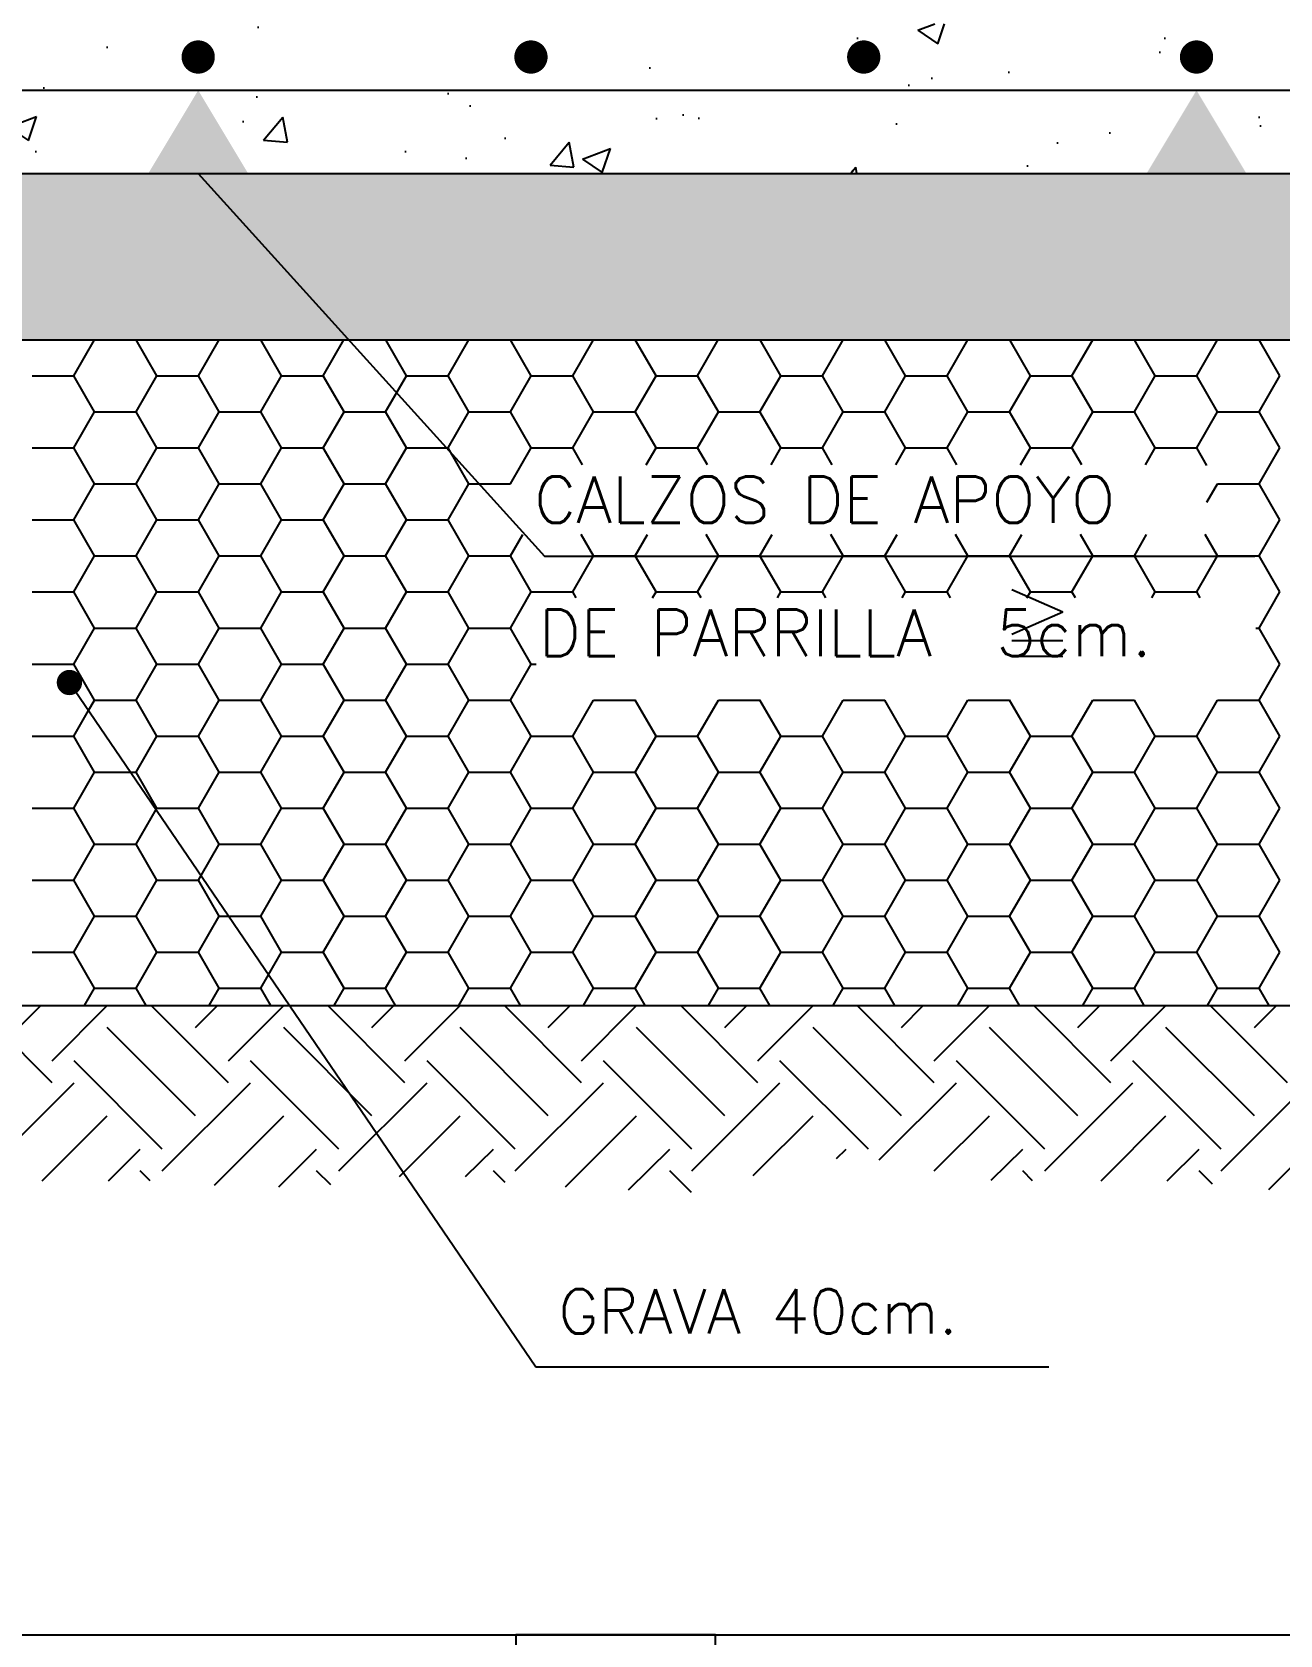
# Model space of a CAD drawing. Header units: millimetres. Extents: x 811 to 853.1, y 350.8 to 380.5.
# Drawn here: x 826.896 to 828.771, y 358.287 to 360.695 of the extents above; entities that cross this region are included whole.
import ezdxf

# ---------------------------------------------------------------- set-up
doc = ezdxf.new("R2010")
doc.units = ezdxf.units.MM
doc.linetypes.add('CYPELINEA', pattern=[0])
for name, color, linetype in [('0-CYPE0', 1, 'CYPELINEA'), ('0-CYPE1', 2, 'CYPELINEA'), ('0-CYPE2', 4, 'CYPELINEA'), ('0-CYPE4', 6, 'CYPELINEA'), ('01', 1, 'Continuous'), ('PILAR_RECT', 2, 'CYPELINEA'), ('VIGAS', 5, 'CYPELINEA')]:
    doc.layers.add(name, color=color, linetype=linetype)
doc.styles.get("Standard").update_dxf_attribs({"font": 'romans.shx'})

# ---------------------------------------------------------------- blocks, each defined once
blk = doc.blocks.new('A$C360A4587')
at = {"layer": 'PILAR_RECT'}
for p, q in [((13.6145, 4.388), (13.6145, 4.088)), ((13.9145, 4.388), (13.6145, 4.388)), ((13.9145, 4.088), (13.9145, 4.388))]:
    blk.add_line(p, q, dxfattribs=at)

msp = doc.modelspace()

# ---------------------------------------------------------------- hatches: boundary and pattern name
at = {"layer": '01', "linetype": 'Continuous'}
h = msp.add_hatch(dxfattribs=at)
h.set_pattern_fill('AR-CONC', color=256, scale=0.06, style=0)
h.set_pattern_definition([(50, (801.115, 341.50536), (0.430356, -0.0376513), [0.045, -0.495]), (355, (801.115, 341.50536), (-0.083251, 0.4513153), [0.036, -0.396]), (100.4514, (801.15088, 341.5022), (0.3471056, 0.4136637), [0.038244, -0.4206853]), (46.1842, (801.115, 341.62536), (0.640345, -0.0993114), [0.0675, -0.7425]), (96.6356, (801.1684, 341.6171), (0.560798, 0.584471), [0.057366, -0.631028]), (351.1842, (801.115, 341.62536), (0.560797, 0.584471), [0.054, -0.594]), (21, (801.175, 341.59536), (0.3581442, -0.2415713), [0.045, -0.495]), (326, (801.175, 341.59536), (0.145989, 0.43509), [0.036, -0.396]), (71.4514, (801.20486, 341.57523), (0.5041336, 0.1935183), [0.038244, -0.4206853]), (37.5, (801.11502, 341.50536), (0.0072959, 0.1997363), [0, -0.3912, 0, -0.402, 0, -0.3975]), (7.5, (801.11502, 341.50536), (0.1578417, 0.236647), [0, -0.2292, 0, -0.3822, 0, -0.1515]), (327.5, (800.98122, 341.50536), (0.32029346, -0.0135329), [0, -0.15, 0, -0.468, 0, -0.621]), (317.5, (800.92122, 341.50536), (0.3499117, 0.060063), [0, -0.195, 0, -0.3108, 0, -0.441])])
h.paths.add_polyline_path([(823.6209, 361.4954, -1), (823.6459, 361.4954), (823.6459, 360.8894), (823.8748, 361.6079), (822.4459, 361.6079), (822.4459, 360.6079), (822.6608, 360.6079), (822.6495, 360.6459, -0.501489), (822.6334, 360.6579, -1), (822.6584, 360.6579, -0.332011), (822.6495, 360.6459), (822.6608, 360.6079), (830.3459, 360.6079), (830.3459, 361.6079), (829.1409, 361.6079), (829.1447, 361.5704, -0.443936), (829.1584, 361.5579, -1), (829.1334, 361.5579, -0.385103), (829.1447, 361.5704), (829.1409, 361.6079), (826.3959, 361.6079), (826.3959, 361.5926), (828.6209, 360.8894), (828.6209, 361.4954, -1), (828.6459, 361.4954), (828.6459, 360.7829, 0.414214), (828.6959, 360.7329), (829.6459, 360.7329), (829.6459, 360.7079), (828.6959, 360.7079, -0.251381), (828.6334, 360.7415, -0.251381), (828.5709, 360.7079), (827.6209, 360.7079), (827.6209, 360.7329), (828.5709, 360.7329, 0.414214), (828.6209, 360.7829), (828.6209, 360.8894), (826.3475, 361.6079), (823.8748, 361.6079), (823.6459, 360.8894), (823.6459, 360.7829, 0.414214), (823.6959, 360.7329), (824.6459, 360.7329), (824.6459, 360.7079), (823.6959, 360.7079, -0.251381), (823.6334, 360.7415, -0.251381), (823.5709, 360.7079), (822.6209, 360.7079), (822.6209, 360.7329), (823.5709, 360.7329, 0.414214), (823.6209, 360.7829)])
h.paths.add_polyline_path([(825.952, 361.7329), (823.9146, 361.7329), (823.8748, 361.6079), (826.3475, 361.6079)])
h.paths.add_polyline_path([(823.9146, 361.7329), (822.4459, 361.7329), (822.4459, 361.6079), (823.8748, 361.6079)])
h.paths.add_polyline_path([(826.3959, 361.7329), (826.3709, 361.7579), (826.3459, 361.7329), (826.3209, 361.7579), (826.2959, 361.7329), (826.2709, 361.7579), (826.2459, 361.7329), (826.2209, 361.7579), (826.1959, 361.7329), (826.1709, 361.7579), (826.1459, 361.7329), (826.1209, 361.7579), (826.0959, 361.7329), (825.952, 361.7329), (826.3475, 361.6079), (826.3959, 361.6079)])
h.paths.add_polyline_path([(828.9123, 361.7329), (826.6959, 361.7329), (826.6709, 361.7579), (826.6459, 361.7329), (826.6209, 361.7579), (826.5959, 361.7329), (826.5709, 361.7579), (826.5459, 361.7329), (826.5209, 361.7579), (826.4959, 361.7329), (826.4709, 361.7579), (826.4459, 361.7329), (826.4209, 361.7579), (826.3959, 361.7329), (826.3959, 361.6079), (828.8709, 361.6079)])
h.paths.add_polyline_path([(829.1283, 361.7329), (828.9123, 361.7329), (828.8709, 361.6079), (829.1409, 361.6079)])
h.paths.add_polyline_path([(830.3459, 361.7329), (829.1283, 361.7329), (829.1409, 361.6079), (830.3459, 361.6079)])
h.paths.add_polyline_path([(830.3459, 360.6079), (822.9709, 360.6079), (822.9601, 360.4829), (830.3459, 360.4829)])
h.paths.add_polyline_path([(822.9709, 360.6079), (822.6608, 360.6079), (822.6979, 360.4829), (822.9601, 360.4829)])
h.paths.add_polyline_path([(822.6608, 360.6079), (822.4459, 360.6079), (822.4459, 360.4829), (822.6979, 360.4829)])
h = msp.add_hatch(dxfattribs=at)
h.set_pattern_fill('AR-SAND', color=256, scale=0.04, style=0)
h.set_pattern_definition([(37.5, (801.115016, 341.50536), (-0.00251973, 0.07707295), [0, -0.0608, 0, -0.068, 0, -0.065]), (7.5, (801.11502, 341.50536), (0.07079107, 0.11288584), [0, -0.0328, 0, -0.0548, 0, -0.021]), (327.5, (801.065816, 341.50536), (0.12456567, 0.00022636), [0, -0.02, 0, -0.072, 0, -0.094]), (317.5, (801.06582, 341.50536), (0.12024506, 0.03510702), [0, -0.01, 0, -0.0472, 0, -0.054])])
h.paths.add_polyline_path([(827.3721, 360.2329), (827.1459, 360.4829), (822.9601, 360.4829), (822.9385, 360.2329)])
h.paths.add_polyline_path([(822.9601, 360.4829), (822.6979, 360.4829), (822.7721, 360.2329), (822.9385, 360.2329)])
h.paths.add_polyline_path([(822.7721, 360.2329), (822.6979, 360.4829), (822.4459, 360.4829), (822.4459, 360.2329)])
h.paths.add_polyline_path([(830.3459, 360.2329), (830.3459, 360.4829), (827.1459, 360.4829), (827.3721, 360.2329)])

# ---------------------------------------------------------------- linework, layer by layer
at = {"layer": '0-CYPE0'}
for p, q in [((826.9264, 359.1169), (826.8104, 359.2329)), ((826.8764, 359.1999), (826.9094, 359.2329)), ((826.9264, 359.1499), (827.0089, 359.2329)), ((827.1914, 359.1169), (827.0754, 359.2329)), ((827.1419, 359.1999), (827.1749, 359.2329)), ((827.1914, 359.1499), (827.2744, 359.2329)), ((827.4564, 359.1169), (827.3409, 359.2329)), ((827.4069, 359.1999), (827.4399, 359.2329)), ((827.4564, 359.1499), (827.5394, 359.2329)), ((827.7219, 359.1169), (827.6059, 359.2329)), ((827.6719, 359.1999), (827.7049, 359.2329)), ((827.7219, 359.1499), (827.8044, 359.2329)), ((827.9869, 359.1169), (827.8709, 359.2329)), ((827.9374, 359.1999), (827.9704, 359.2329)), ((827.9869, 359.1499), (828.0699, 359.2329)), ((828.2519, 359.1169), (828.1359, 359.2329)), ((828.2024, 359.1999), (828.2354, 359.2329)), ((828.2519, 359.1499), (828.3349, 359.2329)), ((828.5174, 359.1169), (828.4014, 359.2329)), ((828.4674, 359.1999), (828.5004, 359.2329)), ((828.5174, 359.1499), (828.5999, 359.2329)), ((828.7824, 359.1169), (828.6664, 359.2329)), ((828.7329, 359.1999), (828.7659, 359.2329)), ((827.1419, 359.0674), (827.0089, 359.1999)), ((827.4069, 359.0674), (827.2744, 359.1999)), ((827.6719, 359.0674), (827.5394, 359.1999)), ((827.9374, 359.0674), (827.8044, 359.1999)), ((828.2024, 359.0674), (828.0699, 359.1999)), ((828.4674, 359.0674), (828.3349, 359.1999)), ((828.7329, 359.0674), (828.5999, 359.1999)), ((827.0919, 359.0174), (826.9594, 359.1499)), ((827.3574, 359.0174), (827.2244, 359.1499)), ((827.6224, 359.0174), (827.4899, 359.1499)), ((827.8874, 359.0174), (827.7549, 359.1499)), ((828.1529, 359.0174), (828.0199, 359.1499)), ((828.4179, 359.0174), (828.2854, 359.1499)), ((828.6829, 359.0174), (828.5504, 359.1499)), ((826.8269, 358.9844), (826.9594, 359.1169)), ((827.0919, 358.9844), (827.2244, 359.1169)), ((827.3574, 358.9844), (827.4899, 359.1169)), ((827.6224, 358.9844), (827.7549, 359.1169)), ((827.8874, 358.9844), (828.0199, 359.1169)), ((828.1689, 359.0009), (828.2854, 359.1169)), ((828.4179, 358.9844), (828.5504, 359.1169)), ((828.6829, 358.9844), (828.8154, 359.1169)), ((826.9114, 358.9694), (827.0089, 359.0674)), ((827.1704, 358.9629), (827.2744, 359.0674)), ((827.4484, 358.9759), (827.5394, 359.0674)), ((827.6979, 358.9604), (827.8044, 359.0674)), ((827.9799, 358.9774), (828.0699, 359.0674)), ((828.2519, 358.9844), (828.3349, 359.0674)), ((828.5024, 358.9694), (828.5999, 359.0674)), ((828.7544, 358.9564), (828.8654, 359.0674)), ((827.0109, 358.9694), (827.0589, 359.0174)), ((827.2669, 358.9604), (827.3239, 359.0174)), ((827.5474, 358.9759), (827.5894, 359.0174)), ((827.7924, 358.9559), (827.8544, 359.0174)), ((828.1049, 359.0029), (828.1194, 359.0174)), ((828.3374, 358.9704), (828.3849, 359.0174)), ((828.6019, 358.9694), (828.6499, 359.0174)), ((827.0739, 358.9694), (827.0589, 358.9844)), ((827.3454, 358.9634), (827.3239, 358.9844)), ((827.6069, 358.9669), (827.5894, 358.9844)), ((827.8869, 358.9519), (827.8544, 358.9844)), ((828.3994, 358.9694), (828.3849, 358.9844)), ((828.6699, 358.9644), (828.6499, 358.9844))]:
    msp.add_line(p, q, dxfattribs=at)
at = {"layer": '0-CYPE1', "color": 1}
for p, q in [((827.1459, 360.4829), (827.6662, 359.9079)), ((827.6662, 359.9079), (828.7334, 359.9079)), ((826.9524, 359.7182), (827.6533, 358.69)), ((827.6533, 358.69), (828.4238, 358.69))]:
    msp.add_line(p, q, dxfattribs=at)
at = {"layer": '0-CYPE1'}
for points in [[(827.2209, 360.4829), (827.0709, 360.4829), (827.1459, 360.6079)], [(828.5709, 360.4829), (828.7209, 360.4829), (828.6459, 360.6079)]]:
    msp.add_solid(points, dxfattribs=at)
at = {"layer": '0-CYPE2'}
for p, q in [((822.4459, 360.4829), (830.3459, 360.4829)), ((822.4459, 360.2329), (830.3459, 360.2329)), ((828.3685, 359.8579), (828.445, 359.8244)), ((828.3685, 359.7909), (828.445, 359.8244)), ((828.3685, 359.7814), (828.445, 359.7814)), ((828.3685, 359.7579), (828.445, 359.7579)), ((822.4459, 359.2329), (830.3459, 359.2329))]:
    msp.add_line(p, q, dxfattribs=at)
for points, const_width in [([(827.1334, 360.6579, 1), (827.1584, 360.6579, 1)], 0.025), ([(827.6334, 360.6579, 1), (827.6584, 360.6579, 1)], 0.025), ([(828.1334, 360.6579, 1), (828.1584, 360.6579, 1)], 0.025), ([(828.6334, 360.6579, 1), (828.6584, 360.6579, 1)], 0.025), ([(826.9429, 359.7182, 1), (826.9619, 359.7182, 1)], 0.019)]:
    msp.add_lwpolyline(points, format="xyb", close=True, dxfattribs=dict(at, const_width=const_width))
at = {"layer": '0-CYPE4'}
msp.add_line((822.4459, 360.6079), (830.3459, 360.6079), dxfattribs=at)
at = {"layer": '01', "linetype": 'Continuous'}
for p, q in [((826.9588, 360.179), (826.9899, 360.2329)), ((827.0838, 360.179), (827.0527, 360.2329)), ((827.1463, 360.179), (827.1774, 360.2329)), ((827.2713, 360.179), (827.2402, 360.2329)), ((827.3338, 360.179), (827.3649, 360.2329)), ((827.4588, 360.179), (827.4277, 360.2329)), ((827.5213, 360.179), (827.5524, 360.2329)), ((827.6463, 360.179), (827.6152, 360.2329)), ((827.7088, 360.179), (827.7399, 360.2329)), ((827.8338, 360.179), (827.8027, 360.2329)), ((827.8963, 360.179), (827.9274, 360.2329)), ((828.0213, 360.179), (827.9902, 360.2329)), ((828.0838, 360.179), (828.1149, 360.2329)), ((828.2088, 360.179), (828.1777, 360.2329)), ((828.2713, 360.179), (828.3024, 360.2329)), ((828.3963, 360.179), (828.3652, 360.2329)), ((828.4588, 360.179), (828.4899, 360.2329)), ((828.5838, 360.179), (828.5527, 360.2329)), ((828.6463, 360.179), (828.6774, 360.2329)), ((828.7713, 360.179), (828.7402, 360.2329)), ((826.8963, 360.179), (826.9588, 360.179)), ((826.99, 360.1249), (826.9588, 360.179)), ((827.0525, 360.1249), (827.0838, 360.179)), ((827.0838, 360.179), (827.1463, 360.179)), ((827.1775, 360.1249), (827.1463, 360.179)), ((827.24, 360.1249), (827.2713, 360.179)), ((827.2713, 360.179), (827.3338, 360.179)), ((827.365, 360.1249), (827.3338, 360.179)), ((827.4275, 360.1249), (827.4588, 360.179)), ((827.4588, 360.179), (827.5213, 360.179)), ((827.5525, 360.1249), (827.5213, 360.179)), ((827.615, 360.1249), (827.6463, 360.179)), ((827.6463, 360.179), (827.7088, 360.179)), ((827.74, 360.1249), (827.7088, 360.179)), ((827.8025, 360.1249), (827.8338, 360.179)), ((827.8338, 360.179), (827.8963, 360.179)), ((827.9275, 360.1249), (827.8963, 360.179)), ((827.99, 360.1249), (828.0213, 360.179)), ((828.0213, 360.179), (828.0838, 360.179)), ((828.115, 360.1249), (828.0838, 360.179)), ((828.1775, 360.1249), (828.2088, 360.179)), ((828.2088, 360.179), (828.2713, 360.179)), ((828.3025, 360.1249), (828.2713, 360.179)), ((828.365, 360.1249), (828.3963, 360.179)), ((828.3963, 360.179), (828.4588, 360.179)), ((828.49, 360.1249), (828.4588, 360.179)), ((828.5525, 360.1249), (828.5838, 360.179)), ((828.5838, 360.179), (828.6463, 360.179)), ((828.6775, 360.1249), (828.6463, 360.179)), ((828.74, 360.1249), (828.7713, 360.179)), ((826.9588, 360.0708), (826.99, 360.1249)), ((826.99, 360.1249), (827.0525, 360.1249)), ((827.0838, 360.0708), (827.0525, 360.1249)), ((827.1463, 360.0708), (827.1775, 360.1249)), ((827.1775, 360.1249), (827.24, 360.1249)), ((827.2713, 360.0708), (827.24, 360.1249)), ((827.3338, 360.0708), (827.365, 360.1249)), ((827.365, 360.1249), (827.4275, 360.1249)), ((827.4588, 360.0708), (827.4275, 360.1249)), ((827.5213, 360.0708), (827.5525, 360.1249)), ((827.5525, 360.1249), (827.615, 360.1249)), ((827.6463, 360.0708), (827.615, 360.1249)), ((827.7088, 360.0708), (827.74, 360.1249)), ((827.74, 360.1249), (827.8025, 360.1249)), ((827.8338, 360.0708), (827.8025, 360.1249)), ((827.8963, 360.0708), (827.9275, 360.1249)), ((827.9275, 360.1249), (827.99, 360.1249)), ((828.0213, 360.0708), (827.99, 360.1249)), ((828.0838, 360.0708), (828.115, 360.1249)), ((828.115, 360.1249), (828.1775, 360.1249)), ((828.2088, 360.0708), (828.1775, 360.1249)), ((828.2713, 360.0708), (828.3025, 360.1249)), ((828.3025, 360.1249), (828.365, 360.1249)), ((828.3963, 360.0708), (828.365, 360.1249)), ((828.4588, 360.0708), (828.49, 360.1249)), ((828.49, 360.1249), (828.5525, 360.1249)), ((828.5838, 360.0708), (828.5525, 360.1249)), ((828.6463, 360.0708), (828.6775, 360.1249)), ((828.6775, 360.1249), (828.74, 360.1249)), ((828.7713, 360.0708), (828.74, 360.1249)), ((826.8963, 360.0708), (826.9588, 360.0708)), ((826.99, 360.0167), (826.9588, 360.0708)), ((827.0525, 360.0167), (827.0838, 360.0708)), ((827.0838, 360.0708), (827.1463, 360.0708)), ((827.1775, 360.0167), (827.1463, 360.0708)), ((827.24, 360.0167), (827.2713, 360.0708)), ((827.2713, 360.0708), (827.3338, 360.0708)), ((827.365, 360.0167), (827.3338, 360.0708)), ((827.4275, 360.0167), (827.4588, 360.0708)), ((827.4588, 360.0708), (827.5213, 360.0708)), ((827.5525, 360.0167), (827.5213, 360.0708)), ((827.615, 360.0167), (827.6463, 360.0708)), ((827.6463, 360.0708), (827.7088, 360.0708)), ((827.7234, 360.0454), (827.7088, 360.0708)), ((827.8191, 360.0454), (827.8338, 360.0708)), ((827.8338, 360.0708), (827.8963, 360.0708)), ((827.9109, 360.0454), (827.8963, 360.0708)), ((828.0066, 360.0454), (828.0213, 360.0708)), ((828.0213, 360.0708), (828.0838, 360.0708)), ((828.0984, 360.0454), (828.0838, 360.0708)), ((828.1941, 360.0454), (828.2088, 360.0708)), ((828.2088, 360.0708), (828.2713, 360.0708)), ((828.2859, 360.0454), (828.2713, 360.0708)), ((828.3816, 360.0454), (828.3963, 360.0708)), ((828.3963, 360.0708), (828.4588, 360.0708)), ((828.4734, 360.0454), (828.4588, 360.0708)), ((828.5691, 360.0454), (828.5838, 360.0708)), ((828.5838, 360.0708), (828.6463, 360.0708)), ((828.6615, 360.0444), (828.6463, 360.0708)), ((828.74, 360.0167), (828.7713, 360.0708)), ((826.9588, 359.9625), (826.99, 360.0167)), ((826.99, 360.0167), (827.0525, 360.0167)), ((827.0838, 359.9625), (827.0525, 360.0167)), ((827.1463, 359.9625), (827.1775, 360.0167)), ((827.1775, 360.0167), (827.24, 360.0167)), ((827.2713, 359.9625), (827.24, 360.0167)), ((827.3338, 359.9625), (827.365, 360.0167)), ((827.365, 360.0167), (827.4275, 360.0167)), ((827.4588, 359.9625), (827.4275, 360.0167)), ((827.5213, 359.9625), (827.5525, 360.0167)), ((827.5525, 360.0167), (827.615, 360.0167)), ((828.6615, 359.989), (828.6775, 360.0167)), ((828.6775, 360.0167), (828.74, 360.0167)), ((828.7713, 359.9625), (828.74, 360.0167)), ((826.8963, 359.9625), (826.9588, 359.9625)), ((826.99, 359.9084), (826.9588, 359.9625)), ((827.0525, 359.9084), (827.0838, 359.9625)), ((827.0838, 359.9625), (827.1463, 359.9625)), ((827.1775, 359.9084), (827.1463, 359.9625)), ((827.24, 359.9084), (827.2713, 359.9625)), ((827.2713, 359.9625), (827.3338, 359.9625)), ((827.365, 359.9084), (827.3338, 359.9625)), ((827.4275, 359.9084), (827.4588, 359.9625)), ((827.4588, 359.9625), (827.5213, 359.9625)), ((827.5525, 359.9084), (827.5213, 359.9625)), ((828.74, 359.9084), (828.7713, 359.9625)), ((827.615, 359.9084), (827.6335, 359.9404)), ((827.74, 359.9084), (827.7215, 359.9404)), ((827.8025, 359.9084), (827.821, 359.9404)), ((827.9275, 359.9084), (827.909, 359.9404)), ((827.99, 359.9084), (828.0085, 359.9404)), ((828.115, 359.9084), (828.0965, 359.9404)), ((828.1775, 359.9084), (828.196, 359.9404)), ((828.3025, 359.9084), (828.284, 359.9404)), ((828.365, 359.9084), (828.3835, 359.9404)), ((828.49, 359.9084), (828.4715, 359.9404)), ((828.5525, 359.9084), (828.571, 359.9404)), ((828.6775, 359.9084), (828.659, 359.9404)), ((826.9588, 359.8543), (826.99, 359.9084)), ((826.99, 359.9084), (827.0525, 359.9084)), ((827.0838, 359.8543), (827.0525, 359.9084)), ((827.1463, 359.8543), (827.1775, 359.9084)), ((827.1775, 359.9084), (827.24, 359.9084)), ((827.2713, 359.8543), (827.24, 359.9084)), ((827.3338, 359.8543), (827.365, 359.9084)), ((827.365, 359.9084), (827.4275, 359.9084)), ((827.4588, 359.8543), (827.4275, 359.9084)), ((827.5213, 359.8543), (827.5525, 359.9084)), ((827.5525, 359.9084), (827.615, 359.9084)), ((827.6463, 359.8543), (827.615, 359.9084)), ((827.7088, 359.8543), (827.74, 359.9084)), ((827.74, 359.9084), (827.8025, 359.9084)), ((827.8338, 359.8543), (827.8025, 359.9084)), ((827.8963, 359.8543), (827.9275, 359.9084)), ((827.9275, 359.9084), (827.99, 359.9084)), ((828.0213, 359.8543), (827.99, 359.9084)), ((828.0838, 359.8543), (828.115, 359.9084)), ((828.115, 359.9084), (828.1775, 359.9084)), ((828.2088, 359.8543), (828.1775, 359.9084)), ((828.2713, 359.8543), (828.3025, 359.9084)), ((828.3025, 359.9084), (828.365, 359.9084)), ((828.3963, 359.8543), (828.365, 359.9084)), ((828.4588, 359.8543), (828.49, 359.9084)), ((828.49, 359.9084), (828.5525, 359.9084)), ((828.5838, 359.8543), (828.5525, 359.9084)), ((828.6463, 359.8543), (828.6775, 359.9084)), ((828.6775, 359.9084), (828.74, 359.9084)), ((828.7713, 359.8543), (828.74, 359.9084)), ((826.8963, 359.8543), (826.9588, 359.8543)), ((826.99, 359.8001), (826.9588, 359.8543)), ((827.0525, 359.8001), (827.0838, 359.8543)), ((827.0838, 359.8543), (827.1463, 359.8543)), ((827.1775, 359.8001), (827.1463, 359.8543)), ((827.24, 359.8001), (827.2713, 359.8543)), ((827.2713, 359.8543), (827.3338, 359.8543)), ((827.365, 359.8001), (827.3338, 359.8543)), ((827.4275, 359.8001), (827.4588, 359.8543)), ((827.4588, 359.8543), (827.5213, 359.8543)), ((827.5525, 359.8001), (827.5213, 359.8543)), ((827.615, 359.8001), (827.6463, 359.8543)), ((827.6463, 359.8543), (827.7088, 359.8543)), ((827.7139, 359.8454), (827.7088, 359.8543)), ((827.8287, 359.8454), (827.8338, 359.8543)), ((827.8338, 359.8543), (827.8963, 359.8543)), ((827.9014, 359.8454), (827.8963, 359.8543)), ((828.0162, 359.8454), (828.0213, 359.8543)), ((828.0213, 359.8543), (828.0838, 359.8543)), ((828.0889, 359.8454), (828.0838, 359.8543)), ((828.2037, 359.8454), (828.2088, 359.8543)), ((828.2088, 359.8543), (828.2713, 359.8543)), ((828.2764, 359.8454), (828.2713, 359.8543)), ((828.3912, 359.8454), (828.3963, 359.8543)), ((828.3963, 359.8543), (828.4588, 359.8543)), ((828.4639, 359.8454), (828.4588, 359.8543)), ((828.5787, 359.8454), (828.5838, 359.8543)), ((828.5838, 359.8543), (828.6463, 359.8543)), ((828.6514, 359.8454), (828.6463, 359.8543)), ((828.74, 359.8001), (828.7713, 359.8543)), ((826.9588, 359.746), (826.99, 359.8001)), ((826.99, 359.8001), (827.0525, 359.8001)), ((827.0838, 359.746), (827.0525, 359.8001)), ((827.1463, 359.746), (827.1775, 359.8001)), ((827.1775, 359.8001), (827.24, 359.8001)), ((827.2713, 359.746), (827.24, 359.8001)), ((827.3338, 359.746), (827.365, 359.8001)), ((827.365, 359.8001), (827.4275, 359.8001)), ((827.4588, 359.746), (827.4275, 359.8001)), ((827.5213, 359.746), (827.5525, 359.8001)), ((827.5525, 359.8001), (827.615, 359.8001)), ((827.6463, 359.746), (827.615, 359.8001)), ((828.7352, 359.8001), (828.74, 359.8001)), ((828.7713, 359.746), (828.74, 359.8001)), ((826.8963, 359.746), (826.9588, 359.746)), ((826.99, 359.6919), (826.9588, 359.746)), ((827.0525, 359.6919), (827.0838, 359.746)), ((827.0838, 359.746), (827.1463, 359.746)), ((827.1775, 359.6919), (827.1463, 359.746)), ((827.24, 359.6919), (827.2713, 359.746)), ((827.2713, 359.746), (827.3338, 359.746)), ((827.365, 359.6919), (827.3338, 359.746)), ((827.4275, 359.6919), (827.4588, 359.746)), ((827.4588, 359.746), (827.5213, 359.746)), ((827.5525, 359.6919), (827.5213, 359.746)), ((827.615, 359.6919), (827.6463, 359.746)), ((827.6463, 359.746), (827.6535, 359.746)), ((828.74, 359.6919), (828.7713, 359.746)), ((826.981, 359.6763), (826.99, 359.6919)), ((826.99, 359.6919), (827.0525, 359.6919)), ((827.0838, 359.6378), (827.0525, 359.6919)), ((827.1463, 359.6378), (827.1775, 359.6919)), ((827.1775, 359.6919), (827.24, 359.6919)), ((827.2713, 359.6378), (827.24, 359.6919)), ((827.3338, 359.6378), (827.365, 359.6919)), ((827.365, 359.6919), (827.4275, 359.6919)), ((827.4588, 359.6378), (827.4275, 359.6919)), ((827.5213, 359.6378), (827.5525, 359.6919)), ((827.5525, 359.6919), (827.615, 359.6919)), ((827.6463, 359.6378), (827.615, 359.6919)), ((827.7088, 359.6378), (827.74, 359.6919)), ((827.74, 359.6919), (827.8025, 359.6919)), ((827.8338, 359.6378), (827.8025, 359.6919)), ((827.8963, 359.6378), (827.9275, 359.6919)), ((827.9275, 359.6919), (827.99, 359.6919)), ((828.0213, 359.6378), (827.99, 359.6919)), ((828.0838, 359.6378), (828.115, 359.6919)), ((828.115, 359.6919), (828.1775, 359.6919)), ((828.2088, 359.6378), (828.1775, 359.6919)), ((828.2713, 359.6378), (828.3025, 359.6919)), ((828.3025, 359.6919), (828.365, 359.6919)), ((828.3963, 359.6378), (828.365, 359.6919)), ((828.4588, 359.6378), (828.49, 359.6919)), ((828.49, 359.6919), (828.5525, 359.6919)), ((828.5838, 359.6378), (828.5525, 359.6919)), ((828.6463, 359.6378), (828.6775, 359.6919)), ((828.6775, 359.6919), (828.74, 359.6919)), ((828.7713, 359.6378), (828.74, 359.6919)), ((826.9588, 359.6378), (826.981, 359.6763)), ((826.8963, 359.6378), (826.9588, 359.6378)), ((826.99, 359.5836), (826.9588, 359.6378)), ((827.0525, 359.5836), (827.0838, 359.6378)), ((827.0838, 359.6378), (827.1463, 359.6378)), ((827.1775, 359.5836), (827.1463, 359.6378)), ((827.24, 359.5836), (827.2713, 359.6378)), ((827.2713, 359.6378), (827.3338, 359.6378)), ((827.365, 359.5836), (827.3338, 359.6378)), ((827.4275, 359.5836), (827.4588, 359.6378)), ((827.4588, 359.6378), (827.5213, 359.6378)), ((827.5525, 359.5836), (827.5213, 359.6378)), ((827.615, 359.5836), (827.6463, 359.6378)), ((827.6463, 359.6378), (827.7088, 359.6378)), ((827.74, 359.5836), (827.7088, 359.6378)), ((827.8025, 359.5836), (827.8338, 359.6378)), ((827.8338, 359.6378), (827.8963, 359.6378)), ((827.9275, 359.5836), (827.8963, 359.6378)), ((827.99, 359.5836), (828.0213, 359.6378)), ((828.0213, 359.6378), (828.0838, 359.6378)), ((828.115, 359.5836), (828.0838, 359.6378)), ((828.1775, 359.5836), (828.2088, 359.6378)), ((828.2088, 359.6378), (828.2713, 359.6378)), ((828.3025, 359.5836), (828.2713, 359.6378)), ((828.365, 359.5836), (828.3963, 359.6378)), ((828.3963, 359.6378), (828.4588, 359.6378)), ((828.49, 359.5836), (828.4588, 359.6378)), ((828.5525, 359.5836), (828.5838, 359.6378)), ((828.5838, 359.6378), (828.6463, 359.6378)), ((828.6775, 359.5836), (828.6463, 359.6378)), ((828.74, 359.5836), (828.7713, 359.6378)), ((826.9588, 359.5295), (826.99, 359.5836)), ((826.99, 359.5836), (827.0441, 359.5836)), ((827.0441, 359.5836), (827.0525, 359.5836)), ((827.0838, 359.5295), (827.0525, 359.5836)), ((827.1463, 359.5295), (827.1775, 359.5836)), ((827.1775, 359.5836), (827.24, 359.5836)), ((827.2713, 359.5295), (827.24, 359.5836)), ((827.3338, 359.5295), (827.365, 359.5836)), ((827.365, 359.5836), (827.4275, 359.5836)), ((827.4588, 359.5295), (827.4275, 359.5836)), ((827.5213, 359.5295), (827.5525, 359.5836)), ((827.5525, 359.5836), (827.615, 359.5836)), ((827.6463, 359.5295), (827.615, 359.5836)), ((827.7088, 359.5295), (827.74, 359.5836)), ((827.74, 359.5836), (827.8025, 359.5836)), ((827.8338, 359.5295), (827.8025, 359.5836)), ((827.8963, 359.5295), (827.9275, 359.5836)), ((827.9275, 359.5836), (827.99, 359.5836)), ((828.0213, 359.5295), (827.99, 359.5836)), ((828.0838, 359.5295), (828.115, 359.5836)), ((828.115, 359.5836), (828.1775, 359.5836)), ((828.2088, 359.5295), (828.1775, 359.5836)), ((828.2713, 359.5295), (828.3025, 359.5836)), ((828.3025, 359.5836), (828.365, 359.5836)), ((828.3963, 359.5295), (828.365, 359.5836)), ((828.4588, 359.5295), (828.49, 359.5836)), ((828.49, 359.5836), (828.5525, 359.5836)), ((828.5838, 359.5295), (828.5525, 359.5836)), ((828.6463, 359.5295), (828.6775, 359.5836)), ((828.6775, 359.5836), (828.74, 359.5836)), ((828.7713, 359.5295), (828.74, 359.5836)), ((826.8963, 359.5295), (826.9588, 359.5295)), ((826.99, 359.4754), (826.9588, 359.5295)), ((827.0525, 359.4754), (827.0825, 359.5273)), ((827.0825, 359.5273), (827.0838, 359.5295)), ((827.0838, 359.5295), (827.1463, 359.5295)), ((827.1775, 359.4754), (827.1463, 359.5295)), ((827.24, 359.4754), (827.2713, 359.5295)), ((827.2713, 359.5295), (827.3338, 359.5295)), ((827.365, 359.4754), (827.3338, 359.5295)), ((827.4275, 359.4754), (827.4588, 359.5295)), ((827.4588, 359.5295), (827.5213, 359.5295)), ((827.5525, 359.4754), (827.5213, 359.5295)), ((827.615, 359.4754), (827.6463, 359.5295)), ((827.6463, 359.5295), (827.7088, 359.5295)), ((827.74, 359.4754), (827.7088, 359.5295)), ((827.8025, 359.4754), (827.8338, 359.5295)), ((827.8338, 359.5295), (827.8963, 359.5295)), ((827.9275, 359.4754), (827.8963, 359.5295)), ((827.99, 359.4754), (828.0213, 359.5295)), ((828.0213, 359.5295), (828.0838, 359.5295)), ((828.115, 359.4754), (828.0838, 359.5295)), ((828.1775, 359.4754), (828.2088, 359.5295)), ((828.2088, 359.5295), (828.2713, 359.5295)), ((828.3025, 359.4754), (828.2713, 359.5295)), ((828.365, 359.4754), (828.3963, 359.5295)), ((828.3963, 359.5295), (828.4588, 359.5295)), ((828.49, 359.4754), (828.4588, 359.5295)), ((828.5525, 359.4754), (828.5838, 359.5295)), ((828.5838, 359.5295), (828.6463, 359.5295)), ((828.6775, 359.4754), (828.6463, 359.5295)), ((828.74, 359.4754), (828.7713, 359.5295)), ((826.9588, 359.4213), (826.99, 359.4754)), ((826.99, 359.4754), (827.0525, 359.4754)), ((827.0838, 359.4213), (827.0525, 359.4754)), ((827.1502, 359.4281), (827.1775, 359.4754)), ((827.1775, 359.4754), (827.24, 359.4754)), ((827.2713, 359.4213), (827.24, 359.4754)), ((827.3338, 359.4213), (827.365, 359.4754)), ((827.365, 359.4754), (827.4275, 359.4754)), ((827.4588, 359.4213), (827.4275, 359.4754)), ((827.5213, 359.4213), (827.5525, 359.4754)), ((827.5525, 359.4754), (827.615, 359.4754)), ((827.6463, 359.4213), (827.615, 359.4754)), ((827.7088, 359.4213), (827.74, 359.4754)), ((827.74, 359.4754), (827.8025, 359.4754)), ((827.8338, 359.4213), (827.8025, 359.4754)), ((827.8963, 359.4213), (827.9275, 359.4754)), ((827.9275, 359.4754), (827.99, 359.4754)), ((828.0213, 359.4213), (827.99, 359.4754)), ((828.0838, 359.4213), (828.115, 359.4754)), ((828.115, 359.4754), (828.1775, 359.4754)), ((828.2088, 359.4213), (828.1775, 359.4754)), ((828.2713, 359.4213), (828.3025, 359.4754)), ((828.3025, 359.4754), (828.365, 359.4754)), ((828.3963, 359.4213), (828.365, 359.4754)), ((828.4588, 359.4213), (828.49, 359.4754)), ((828.49, 359.4754), (828.5525, 359.4754)), ((828.5838, 359.4213), (828.5525, 359.4754)), ((828.6463, 359.4213), (828.6775, 359.4754)), ((828.6775, 359.4754), (828.74, 359.4754)), ((828.7713, 359.4213), (828.74, 359.4754)), ((827.1463, 359.4213), (827.1502, 359.4281)), ((826.8963, 359.4213), (826.9588, 359.4213)), ((826.99, 359.3671), (826.9588, 359.4213)), ((827.0525, 359.3671), (827.0838, 359.4213)), ((827.0838, 359.4213), (827.1463, 359.4213)), ((827.1775, 359.3671), (827.1463, 359.4213)), ((827.24, 359.3671), (827.2713, 359.4213)), ((827.2713, 359.4213), (827.3338, 359.4213)), ((827.365, 359.3671), (827.3338, 359.4213)), ((827.4275, 359.3671), (827.4588, 359.4213)), ((827.4588, 359.4213), (827.5213, 359.4213)), ((827.5525, 359.3671), (827.5213, 359.4213)), ((827.615, 359.3671), (827.6463, 359.4213)), ((827.6463, 359.4213), (827.7088, 359.4213)), ((827.74, 359.3671), (827.7088, 359.4213)), ((827.8025, 359.3671), (827.8338, 359.4213)), ((827.8338, 359.4213), (827.8963, 359.4213)), ((827.9275, 359.3671), (827.8963, 359.4213)), ((827.99, 359.3671), (828.0213, 359.4213)), ((828.0213, 359.4213), (828.0838, 359.4213)), ((828.115, 359.3671), (828.0838, 359.4213)), ((828.1775, 359.3671), (828.2088, 359.4213)), ((828.2088, 359.4213), (828.2713, 359.4213)), ((828.3025, 359.3671), (828.2713, 359.4213)), ((828.365, 359.3671), (828.3963, 359.4213)), ((828.3963, 359.4213), (828.4588, 359.4213)), ((828.49, 359.3671), (828.4588, 359.4213)), ((828.5525, 359.3671), (828.5838, 359.4213)), ((828.5838, 359.4213), (828.6463, 359.4213)), ((828.6775, 359.3671), (828.6463, 359.4213)), ((828.74, 359.3671), (828.7713, 359.4213)), ((826.9588, 359.313), (826.99, 359.3671)), ((826.99, 359.3671), (827.0525, 359.3671)), ((827.0838, 359.313), (827.0525, 359.3671)), ((827.1463, 359.313), (827.1775, 359.3671)), ((827.1775, 359.3671), (827.1917, 359.3671)), ((827.1917, 359.3671), (827.24, 359.3671)), ((827.2713, 359.313), (827.24, 359.3671)), ((827.3338, 359.313), (827.365, 359.3671)), ((827.365, 359.3671), (827.4275, 359.3671)), ((827.4588, 359.313), (827.4275, 359.3671)), ((827.5213, 359.313), (827.5525, 359.3671)), ((827.5525, 359.3671), (827.615, 359.3671)), ((827.6463, 359.313), (827.615, 359.3671)), ((827.7088, 359.313), (827.74, 359.3671)), ((827.74, 359.3671), (827.8025, 359.3671)), ((827.8338, 359.313), (827.8025, 359.3671)), ((827.8963, 359.313), (827.9275, 359.3671)), ((827.9275, 359.3671), (827.99, 359.3671)), ((828.0213, 359.313), (827.99, 359.3671)), ((828.0838, 359.313), (828.115, 359.3671)), ((828.115, 359.3671), (828.1775, 359.3671)), ((828.2088, 359.313), (828.1775, 359.3671)), ((828.2713, 359.313), (828.3025, 359.3671)), ((828.3025, 359.3671), (828.365, 359.3671)), ((828.3963, 359.313), (828.365, 359.3671)), ((828.4588, 359.313), (828.49, 359.3671)), ((828.49, 359.3671), (828.5525, 359.3671)), ((828.5838, 359.313), (828.5525, 359.3671)), ((828.6463, 359.313), (828.6775, 359.3671)), ((828.6775, 359.3671), (828.74, 359.3671)), ((828.7713, 359.313), (828.74, 359.3671)), ((826.8963, 359.313), (826.9588, 359.313)), ((826.99, 359.2589), (826.9588, 359.313)), ((827.0525, 359.2589), (827.0838, 359.313)), ((827.0838, 359.313), (827.1463, 359.313)), ((827.1775, 359.2589), (827.1463, 359.313)), ((827.2517, 359.2791), (827.2713, 359.313)), ((827.2713, 359.313), (827.3338, 359.313)), ((827.365, 359.2589), (827.3338, 359.313)), ((827.4275, 359.2589), (827.4588, 359.313)), ((827.4588, 359.313), (827.5213, 359.313)), ((827.5525, 359.2589), (827.5213, 359.313)), ((827.615, 359.2589), (827.6463, 359.313)), ((827.6463, 359.313), (827.7088, 359.313)), ((827.74, 359.2589), (827.7088, 359.313)), ((827.8025, 359.2589), (827.8338, 359.313)), ((827.8338, 359.313), (827.8963, 359.313)), ((827.9275, 359.2589), (827.8963, 359.313)), ((827.99, 359.2589), (828.0213, 359.313)), ((828.0213, 359.313), (828.0838, 359.313)), ((828.115, 359.2589), (828.0838, 359.313)), ((828.1775, 359.2589), (828.2088, 359.313)), ((828.2088, 359.313), (828.2713, 359.313)), ((828.3025, 359.2589), (828.2713, 359.313)), ((828.365, 359.2589), (828.3963, 359.313)), ((828.3963, 359.313), (828.4588, 359.313)), ((828.49, 359.2589), (828.4588, 359.313)), ((828.5525, 359.2589), (828.5838, 359.313)), ((828.5838, 359.313), (828.6463, 359.313)), ((828.6775, 359.2589), (828.6463, 359.313)), ((828.74, 359.2589), (828.7713, 359.313)), ((826.975, 359.2329), (826.99, 359.2589)), ((826.99, 359.2589), (827.0525, 359.2589)), ((827.0675, 359.2329), (827.0525, 359.2589)), ((827.1625, 359.2329), (827.1775, 359.2589)), ((827.1775, 359.2589), (827.24, 359.2589)), ((827.24, 359.2589), (827.2517, 359.2791)), ((827.255, 359.2329), (827.24, 359.2589)), ((827.35, 359.2329), (827.365, 359.2589)), ((827.365, 359.2589), (827.4275, 359.2589)), ((827.4425, 359.2329), (827.4275, 359.2589)), ((827.5375, 359.2329), (827.5525, 359.2589)), ((827.5525, 359.2589), (827.615, 359.2589)), ((827.63, 359.2329), (827.615, 359.2589)), ((827.725, 359.2329), (827.74, 359.2589)), ((827.74, 359.2589), (827.8025, 359.2589)), ((827.8175, 359.2329), (827.8025, 359.2589)), ((827.9125, 359.2329), (827.9275, 359.2589)), ((827.9275, 359.2589), (827.99, 359.2589)), ((828.005, 359.2329), (827.99, 359.2589)), ((828.1, 359.2329), (828.115, 359.2589)), ((828.115, 359.2589), (828.1775, 359.2589)), ((828.1925, 359.2329), (828.1775, 359.2589)), ((828.2875, 359.2329), (828.3025, 359.2589)), ((828.3025, 359.2589), (828.365, 359.2589)), ((828.38, 359.2329), (828.365, 359.2589)), ((828.475, 359.2329), (828.49, 359.2589)), ((828.49, 359.2589), (828.5525, 359.2589)), ((828.5675, 359.2329), (828.5525, 359.2589)), ((828.6625, 359.2329), (828.6775, 359.2589)), ((828.6775, 359.2589), (828.74, 359.2589)), ((828.755, 359.2329), (828.74, 359.2589))]:
    msp.add_line(p, q, dxfattribs=at)
at = {"layer": 'VIGAS'}
for p, q in [((824.4832, 358.2877), (827.7832, 358.2877)), ((827.7832, 358.2877), (830.7832, 358.2877))]:
    msp.add_line(p, q, dxfattribs=at)

# ---------------------------------------------------------------- block references
at = {"layer": 'PILAR_RECT'}
msp.add_blockref('A$C360A4587', (814.0088, 353.8994), dxfattribs=at)

# ---------------------------------------------------------------- texts
at = {"layer": '0-CYPE2'}
for s, height, p in [('CALZOS DE APOYO', 0.07, (827.6507, 359.9579)), ('DE PARRILLA  5cm.', 0.07, (827.6577, 359.7579)), ('GRAVA 40cm.', 0.06665, (827.6873, 358.74))]:
    msp.add_text(s, height=height, dxfattribs=at).set_placement(p)

doc.saveas('drawing.dxf')
